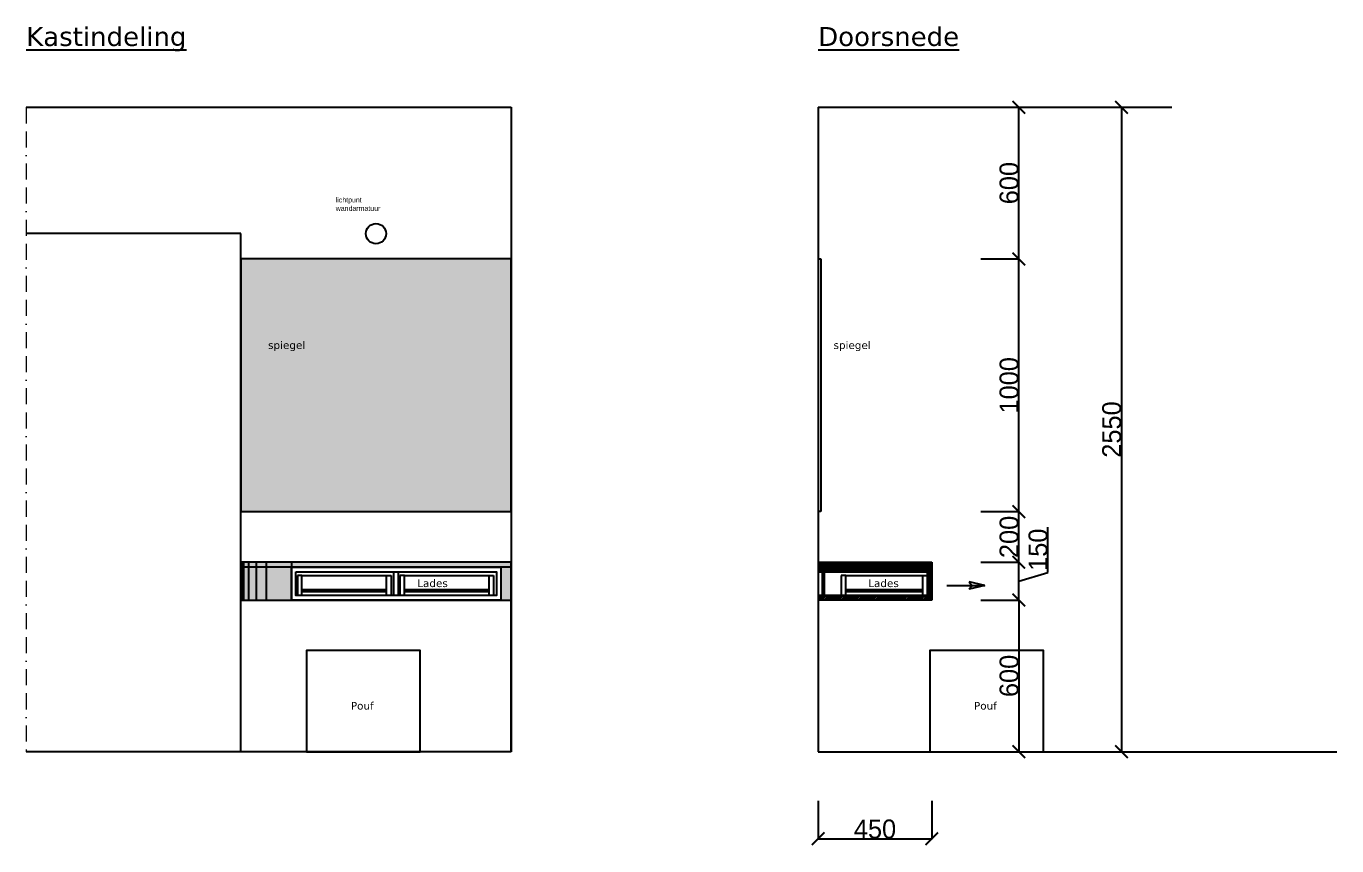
# Model space of a CAD drawing. Header units: millimetres. Extents: x -153917 to -31303, y -39726 to 31262.
# Drawn here: x -93567 to -88378, y -24823 to -21580 of the extents above; entities that cross this region are included whole.
import ezdxf

# ---------------------------------------------------------------- set-up
doc = ezdxf.new("R2010")
doc.units = ezdxf.units.MM
doc.header["$LTSCALE"] = 5
doc.linetypes.add('BORDER', pattern=[44.45, 12.7, -6.35, 12.7, -6.35, 0, -6.35])
for name, color, linetype in [('Bemating', 1, 'Continuous'), ('invulling muren', 252, 'Continuous'), ('Meubel', 8, 'Continuous'), ('muren', 7, 'Continuous'), ('spiegel', 141, 'Continuous'), ('Tekst', 7, 'Continuous'), ('Verlichting', 1, 'Continuous')]:
    doc.layers.add(name, color=color, linetype=linetype)
doc.layers.add('H-HELP', color=6, linetype='Continuous', lineweight=5, plot=False)
doc.layers.add('parket', color=7, linetype='Continuous', true_color=0xe6d6b7)
doc.styles.add('Geneva', font='')
doc.styles.get('Geneva').set_extended_font_data('Geneva')
doc.dimstyles.new('ISO-25', dxfattribs={"dimtxt": 100, "dimasz": 25, "dimexe": 1.25, "dimexo": 0.625, "dimtad": 1, "dimtxsty": 'Standard', "dimblk": 'ARCHTICK', "dimcen": 2.5, "dimse1": 1, "dimse2": 1, "dimadec": 0, "dimazin": 0, "dimtfac": 1, "dimtmove": 0, "dimatfit": 3, "dimfxl": 1, "dimarcsym": 0})

# ---------------------------------------------------------------- blocks, each defined once
blk = doc.blocks.new('_ArchTick')
at = {"color": 0, "linetype": 'ByBlock', "const_width": 0.15}
blk.add_lwpolyline([(-0.5, -0.5), (0.5, 0.5)], dxfattribs=at)
blk = doc.blocks.new('*D1078')
at = {"layer": 'Bemating', "color": 0, "lineweight": -2, "transparency": 16777216}
for p, q in [((-89380.3, -21900.8), (-89229, -21900.8)), ((-89230.3, -21900.8), (-89230.3, -24450.8)), ((-89380.3, -24450.8), (-89229, -24450.8))]:
    blk.add_line(p, q, dxfattribs=at)
at = {"layer": 'Defpoints', "color": 0, "transparency": 16777216}
for p in [(-89608.7, -21900.8), (-89608.7, -24450.8), (-89230.3, -24450.8)]:
    blk.add_point(p, dxfattribs=at)
at = {"layer": 'Bemating', "color": 0, "lineweight": -2, "transparency": 16777216, "xscale": 50, "yscale": 50, "zscale": 50}
for p, rotation in [((-89230.3, -21900.8), 90), ((-89230.3, -24450.8), 270)]:
    blk.add_blockref('_ArchTick', p, dxfattribs=dict(at, rotation=rotation))
at = {"layer": 'Bemating', "color": 0, "transparency": 16777216, "insert": (-89268.4, -23175.8), "char_height": 75, "attachment_point": 5, "rotation": 90, "style": 'Geneva'}
blk.add_mtext('2550', dxfattribs=at)
blk = doc.blocks.new('*D1080')
at = {"layer": 'Bemating', "color": 0, "lineweight": -2, "transparency": 16777216}
for p, q in [((-89786.7, -23850.8), (-89635.4, -23850.8)), ((-89636.7, -23850.8), (-89636.7, -24450.8)), ((-89786.7, -24450.8), (-89635.4, -24450.8))]:
    blk.add_line(p, q, dxfattribs=at)
at = {"layer": 'Defpoints', "color": 0, "transparency": 16777216}
for p in [(-89981.1, -23850.8), (-90431.1, -24450.8), (-89636.7, -24450.8)]:
    blk.add_point(p, dxfattribs=at)
at = {"layer": 'Bemating', "color": 0, "lineweight": -2, "transparency": 16777216, "xscale": 50, "yscale": 50, "zscale": 50}
for p, rotation in [((-89636.7, -23850.8), 90), ((-89636.7, -24450.8), 270)]:
    blk.add_blockref('_ArchTick', p, dxfattribs=dict(at, rotation=rotation))
at = {"layer": 'Bemating', "color": 0, "transparency": 16777216, "insert": (-89674.8, -24150.8), "char_height": 75, "attachment_point": 5, "rotation": 90, "style": 'Geneva'}
blk.add_mtext('600', dxfattribs=at)
blk = doc.blocks.new('*D1081')
at = {"layer": 'Bemating', "color": 0, "lineweight": -2, "transparency": 16777216}
for p, q in [((-89522, -23741.4), (-89522, -23561.6)), ((-89786.7, -23700.8), (-89635.4, -23700.8)), ((-89636.7, -23850.8), (-89636.7, -23700.8)), ((-89636.7, -23775.8), (-89522, -23741.4)), ((-89786.7, -23850.8), (-89635.4, -23850.8))]:
    blk.add_line(p, q, dxfattribs=at)
at = {"layer": 'Defpoints', "color": 0, "transparency": 16777216}
for p in [(-89981.1, -23700.8), (-89636.7, -23700.8), (-89981.1, -23850.8)]:
    blk.add_point(p, dxfattribs=at)
at = {"layer": 'Bemating', "color": 0, "lineweight": -2, "transparency": 16777216, "xscale": 50, "yscale": 50, "zscale": 50}
for p, rotation in [((-89636.7, -23700.8), 90), ((-89636.7, -23850.8), 270)]:
    blk.add_blockref('_ArchTick', p, dxfattribs=dict(at, rotation=rotation))
at = {"layer": 'Bemating', "color": 0, "transparency": 16777216, "insert": (-89560.1, -23651.5), "char_height": 75, "attachment_point": 5, "rotation": 90, "style": 'Geneva'}
blk.add_mtext('150', dxfattribs=at)
blk = doc.blocks.new('*D1082')
at = {"layer": 'Bemating', "color": 0, "lineweight": -2, "transparency": 16777216}
for p, q in [((-89786.7, -23500.8), (-89635.4, -23500.8)), ((-89636.7, -23700.8), (-89636.7, -23500.8)), ((-89786.7, -23700.8), (-89635.4, -23700.8))]:
    blk.add_line(p, q, dxfattribs=at)
at = {"layer": 'Defpoints', "color": 0, "transparency": 16777216}
for p in [(-90273.3, -23500.8), (-89636.7, -23500.8), (-89981.1, -23700.8)]:
    blk.add_point(p, dxfattribs=at)
at = {"layer": 'Bemating', "color": 0, "lineweight": -2, "transparency": 16777216, "xscale": 50, "yscale": 50, "zscale": 50}
for p, rotation in [((-89636.7, -23500.8), 90), ((-89636.7, -23700.8), 270)]:
    blk.add_blockref('_ArchTick', p, dxfattribs=dict(at, rotation=rotation))
at = {"layer": 'Bemating', "color": 0, "transparency": 16777216, "insert": (-89674.8, -23600.8), "char_height": 75, "attachment_point": 5, "rotation": 90, "style": 'Geneva'}
blk.add_mtext('200', dxfattribs=at)
blk = doc.blocks.new('*D1083')
at = {"layer": 'Bemating', "color": 0, "lineweight": -2, "transparency": 16777216}
for p, q in [((-89786.7, -22500.8), (-89635.4, -22500.8)), ((-89636.7, -23500.8), (-89636.7, -22500.8)), ((-89786.7, -23500.8), (-89635.4, -23500.8))]:
    blk.add_line(p, q, dxfattribs=at)
at = {"layer": 'Defpoints', "color": 0, "transparency": 16777216}
for p in [(-90421.1, -22500.8), (-89636.7, -22500.8), (-90273.3, -23500.8)]:
    blk.add_point(p, dxfattribs=at)
at = {"layer": 'Bemating', "color": 0, "lineweight": -2, "transparency": 16777216, "xscale": 50, "yscale": 50, "zscale": 50}
for p, rotation in [((-89636.7, -22500.8), 90), ((-89636.7, -23500.8), 270)]:
    blk.add_blockref('_ArchTick', p, dxfattribs=dict(at, rotation=rotation))
at = {"layer": 'Bemating', "color": 0, "transparency": 16777216, "insert": (-89674.8, -23000.8), "char_height": 75, "attachment_point": 5, "rotation": 90, "style": 'Geneva'}
blk.add_mtext('1000', dxfattribs=at)
blk = doc.blocks.new('*D1084')
at = {"layer": 'Bemating', "color": 0, "lineweight": -2, "transparency": 16777216}
for p, q in [((-89786.7, -21900.8), (-89635.4, -21900.8)), ((-89636.7, -22500.8), (-89636.7, -21900.8)), ((-89786.7, -22500.8), (-89635.4, -22500.8))]:
    blk.add_line(p, q, dxfattribs=at)
at = {"layer": 'Defpoints', "color": 0, "transparency": 16777216}
for p in [(-90431.1, -21900.8), (-89636.7, -21900.8), (-90421.1, -22500.8)]:
    blk.add_point(p, dxfattribs=at)
at = {"layer": 'Bemating', "color": 0, "lineweight": -2, "transparency": 16777216, "xscale": 50, "yscale": 50, "zscale": 50}
for p, rotation in [((-89636.7, -21900.8), 90), ((-89636.7, -22500.8), 270)]:
    blk.add_blockref('_ArchTick', p, dxfattribs=dict(at, rotation=rotation))
at = {"layer": 'Bemating', "color": 0, "transparency": 16777216, "insert": (-89674.8, -22200.8), "char_height": 75, "attachment_point": 5, "rotation": 90, "style": 'Geneva'}
blk.add_mtext('600', dxfattribs=at)
blk = doc.blocks.new('*D1085')
at = {"layer": 'Bemating', "color": 0, "lineweight": -2, "transparency": 16777216}
for p, q in [((-90431.1, -24645.3), (-90431.1, -24796.5)), ((-89981.1, -24645.3), (-89981.1, -24796.5)), ((-90431.1, -24795.3), (-89981.1, -24795.3))]:
    blk.add_line(p, q, dxfattribs=at)
at = {"layer": 'Defpoints', "color": 0, "transparency": 16777216}
for p in [(-90431.1, -23850.8), (-89981.1, -23850.8), (-89981.1, -24795.3)]:
    blk.add_point(p, dxfattribs=at)
at = {"layer": 'Bemating', "color": 0, "lineweight": -2, "transparency": 16777216, "xscale": 50, "yscale": 50, "zscale": 50, "rotation": 180}
blk.add_blockref('_ArchTick', (-90431.1, -24795.3), dxfattribs=at)
at = {"layer": 'Bemating', "color": 0, "lineweight": -2, "transparency": 16777216, "xscale": 50, "yscale": 50, "zscale": 50}
blk.add_blockref('_ArchTick', (-89981.1, -24795.3), dxfattribs=at)
at = {"layer": 'Bemating', "color": 0, "transparency": 16777216, "insert": (-90206.1, -24757.1), "char_height": 75, "attachment_point": 5, "style": 'Geneva'}
blk.add_mtext('450', dxfattribs=at)

msp = doc.modelspace()

# ---------------------------------------------------------------- hatches: boundary and pattern name
at = {"layer": 'invulling muren', "transparency": 33554687}
h = msp.add_hatch(dxfattribs=at)
h.set_pattern_fill('ANSI32', color=256)
h.paths.add_polyline_path([(-89981.107, -23700.805), (-90431.107, -23700.805), (-90431.107, -23720.805), (-89981.107, -23720.805)])
h.paths.add_polyline_path([(-89999.107, -23720.805), (-90431.107, -23720.805), (-90431.107, -23738.805), (-90407.107, -23738.805), (-89999.107, -23738.805)])
h.paths.add_polyline_path([(-89981.107, -23720.805), (-89999.107, -23720.805), (-89999.107, -23738.805), (-89999.107, -23850.805), (-89981.107, -23850.805)])
h.paths.add_polyline_path([(-89999.107, -23832.805), (-90431.107, -23832.805), (-90431.107, -23850.805), (-89999.107, -23850.805)])
h.paths.add_polyline_path([(-90407.107, -23738.805), (-90415.107, -23738.805), (-90415.107, -23832.805), (-90407.107, -23832.805)])
at = {"layer": 'Meubel', "transparency": 33554687}
h = msp.add_hatch(color=256, dxfattribs=at)
h.dxf.hatch_style = 1
h.set_gradient(color1=(240, 245, 245), color2=(203, 231, 235), tint=1, name='INVSPHERICAL')
h.paths.add_polyline_path([(-91647.227, -22500.805), (-92717.227, -22500.805), (-92717.227, -23500.805), (-91647.227, -23500.805)])
at = {"layer": 'parket', "transparency": 33554687}
h = msp.add_hatch(color=256, dxfattribs=at)
h.dxf.hatch_style = 1
h.paths.add_polyline_path([(-92712.227, -23720.805), (-92717.227, -23720.805), (-92717.227, -23850.805), (-92712.227, -23850.805)])
h.paths.add_polyline_path([(-92712.227, -23700.805), (-92717.227, -23700.805), (-92717.227, -23720.805), (-92712.227, -23720.805)])
h.paths.add_polyline_path([(-92517.227, -23720.805), (-92617.227, -23720.805), (-92617.227, -23850.805), (-92517.227, -23850.805)])
h.paths.add_polyline_path([(-92517.227, -23700.805), (-92617.227, -23700.805), (-92617.227, -23720.805), (-92517.227, -23720.805)])
h.paths.add_polyline_path([(-91647.227, -23700.805), (-92517.227, -23700.805), (-92517.227, -23720.805), (-91647.227, -23720.805)])
h.paths.add_polyline_path([(-92707.227, -23720.805), (-92712.227, -23720.805), (-92712.227, -23850.805), (-92707.227, -23850.805)])
h.paths.add_polyline_path([(-92687.227, -23720.805), (-92707.227, -23720.805), (-92707.227, -23850.805), (-92687.227, -23850.805)])
h.paths.add_polyline_path([(-92657.227, -23720.805), (-92687.227, -23720.805), (-92687.227, -23850.805), (-92657.227, -23850.805)])
h.paths.add_polyline_path([(-92617.227, -23720.805), (-92657.227, -23720.805), (-92657.227, -23850.805), (-92617.227, -23850.805)])
h.paths.add_polyline_path([(-92617.227, -23700.805), (-92657.227, -23700.805), (-92657.227, -23720.805), (-92617.227, -23720.805)])
h.paths.add_polyline_path([(-92657.227, -23700.805), (-92687.227, -23700.805), (-92687.227, -23720.805), (-92657.227, -23720.805)])
h.paths.add_polyline_path([(-92687.227, -23700.805), (-92707.227, -23700.805), (-92707.227, -23720.805), (-92687.227, -23720.805)])
h.paths.add_polyline_path([(-92707.227, -23700.805), (-92712.227, -23700.805), (-92712.227, -23720.805), (-92707.227, -23720.805)])
h.paths.add_polyline_path([(-91647.227, -23720.805), (-91687.227, -23720.805), (-91687.227, -23850.805), (-91647.227, -23850.805)])

# ---------------------------------------------------------------- linework, layer by layer
at = {"layer": 'H-HELP', "linetype": 'BORDER'}
msp.add_line((-93567.227, -21900.805), (-93567.227, -24450.805), dxfattribs=at)
at = {"layer": 'Meubel'}
for p, q in [((-90431.107, -22500.805), (-90421.107, -22500.805)), ((-90421.107, -22500.805), (-90421.107, -23500.805)), ((-90421.107, -23500.805), (-90431.107, -23500.805)), ((-91647.227, -23700.805), (-92717.227, -23700.805)), ((-92717.227, -23700.805), (-92717.227, -23850.805)), ((-92712.227, -23700.805), (-92712.227, -23850.805)), ((-92707.227, -23700.805), (-92707.227, -23850.805)), ((-92687.227, -23700.805), (-92687.227, -23850.805)), ((-92657.227, -23700.805), (-92657.227, -23850.805)), ((-92617.227, -23700.805), (-92617.227, -23850.805)), ((-92517.227, -23700.805), (-92517.227, -23850.805)), ((-91647.227, -24450.805), (-91647.227, -23700.805)), ((-90431.107, -23700.805), (-89981.107, -23700.805)), ((-89981.107, -23700.805), (-89981.107, -23850.805)), ((-89981.107, -23700.805), (-89981.107, -23850.805)), ((-91647.227, -23720.805), (-92717.227, -23720.805)), ((-92475.322, -23752.805), (-92493.322, -23752.805)), ((-92493.322, -23752.805), (-92493.322, -23832.805)), ((-92475.322, -23832.805), (-92475.322, -23752.805)), ((-92475.322, -23752.805), (-92122.322, -23752.805)), ((-92140.322, -23832.805), (-92140.322, -23752.805)), ((-92140.322, -23752.805), (-92122.322, -23752.805)), ((-92122.322, -23752.805), (-92122.322, -23832.805)), ((-92111.227, -23832.805), (-92111.227, -23738.805)), ((-92093.227, -23832.805), (-92093.227, -23738.805)), ((-92069.322, -23752.805), (-92087.322, -23752.805)), ((-92087.322, -23752.805), (-92087.322, -23832.805)), ((-92069.322, -23832.805), (-92069.322, -23752.805)), ((-92069.322, -23752.805), (-91716.322, -23752.805)), ((-91734.322, -23832.805), (-91734.322, -23752.805)), ((-91734.322, -23752.805), (-91716.322, -23752.805)), ((-91716.322, -23752.805), (-91716.322, -23832.805)), ((-91647.227, -23720.805), (-91687.227, -23720.805)), ((-91687.227, -23720.805), (-91687.227, -23850.805)), ((-90431.107, -23720.805), (-89981.107, -23720.805)), ((-90431.107, -23738.805), (-89999.107, -23738.805)), ((-90431.107, -23738.805), (-90407.107, -23738.805)), ((-90415.107, -23738.805), (-90415.107, -23832.805)), ((-90407.107, -23738.805), (-90407.107, -23832.805)), ((-90322.107, -23752.805), (-90340.107, -23752.805)), ((-90340.107, -23752.805), (-90340.107, -23832.805)), ((-90322.107, -23832.805), (-90322.107, -23752.805)), ((-90322.107, -23752.805), (-89999.107, -23752.805)), ((-90017.107, -23832.805), (-90017.107, -23752.805)), ((-90017.107, -23752.805), (-89999.107, -23752.805)), ((-89999.107, -23720.805), (-89999.107, -23850.805)), ((-89999.107, -23752.805), (-89999.107, -23832.805)), ((-92475.322, -23832.805), (-92475.322, -23808.805)), ((-92475.322, -23808.805), (-92140.322, -23808.805)), ((-92475.322, -23816.805), (-92140.322, -23816.805)), ((-92140.322, -23832.805), (-92140.322, -23808.805)), ((-92069.322, -23832.805), (-92069.322, -23808.805)), ((-92069.322, -23808.805), (-91734.322, -23808.805)), ((-92069.322, -23816.805), (-91734.322, -23816.805)), ((-91734.322, -23832.805), (-91734.322, -23808.805)), ((-90322.107, -23832.805), (-90322.107, -23808.805)), ((-90322.107, -23808.805), (-90017.107, -23808.805)), ((-90322.107, -23816.805), (-90017.107, -23816.805)), ((-90017.107, -23832.805), (-90017.107, -23808.805)), ((-89921.52, -23792.805), (-89771.52, -23792.805)), ((-89921.52, -23792.805), (-89771.52, -23792.805)), ((-89771.52, -23792.805), (-89833.776, -23778.323)), ((-89833.776, -23778.323), (-89822.748, -23792.805)), ((-89771.52, -23792.805), (-89833.776, -23807.287)), ((-89833.776, -23807.287), (-89822.748, -23792.805)), ((-92717.227, -23850.805), (-91647.227, -23850.805)), ((-92517.227, -23850.805), (-91687.227, -23850.805)), ((-89999.107, -23832.805), (-90431.107, -23832.805)), ((-89981.107, -23850.805), (-90431.107, -23850.805))]:
    msp.add_line(p, q, dxfattribs=at)
for points in [[(-92517.227, -23720.805), (-91687.227, -23720.805), (-91687.227, -23850.805), (-92517.227, -23850.805)], [(-92499.227, -23738.805), (-91705.227, -23738.805), (-91705.227, -23832.805), (-92499.227, -23832.805)], [(-92456.742, -24450.805), (-92006.742, -24450.805), (-92006.742, -24050.805), (-92456.742, -24050.805)], [(-89989.235, -24450.805), (-89539.235, -24450.805), (-89539.235, -24050.805), (-89989.235, -24050.805)]]:
    msp.add_lwpolyline(points, close=True, dxfattribs=at)
at = {"layer": 'muren'}
for p, q in [((-93567.227, -21900.805), (-91647.227, -21900.805)), ((-91647.227, -21900.805), (-91647.227, -24450.805)), ((-90431.107, -21900.805), (-90431.107, -24450.805)), ((-90431.107, -21900.805), (-89031.107, -21900.805)), ((-92717.227, -22400.805), (-93567.227, -22400.805)), ((-92717.227, -24450.805), (-92717.227, -22400.805)), ((-91647.227, -24450.805), (-93567.227, -24450.805)), ((-90431.107, -24450.805), (-88377.504, -24450.805))]:
    msp.add_line(p, q, dxfattribs=at)
at = {"layer": 'spiegel'}
for p, q in [((-91647.227, -22500.805), (-92717.227, -22500.805)), ((-92717.227, -22500.805), (-92717.227, -23500.805)), ((-91647.227, -23500.805), (-91647.227, -22500.805)), ((-92717.227, -23500.805), (-91647.227, -23500.805))]:
    msp.add_line(p, q, dxfattribs=at)
at = {"layer": 'Verlichting'}
msp.add_circle((-92182.227, -22400.805), 40, dxfattribs=at)

# ---------------------------------------------------------------- texts
at = {"layer": 'spiegel', "char_height": 30, "attachment_point": 1}
for insert in [(-92609.446, -22826.996), (-90370.264, -22826.996)]:
    msp.add_mtext_dynamic_manual_height_columns('{\\fVerdana|b0|i0|c0|p34;spiegel}', width=513.71165, gutter_width=12.5, heights=[0], dxfattribs=dict(at, insert=insert))
at = {"layer": 'Tekst', "char_height": 75, "width": 2800, "attachment_point": 1}
for s, insert in [('{\\fVerdana|b0|i0|c0|p34;\\LKastindeling}', (-93567.227, -21583.154)), ('{\\fVerdana|b0|i0|c0|p34;\\LDoorsnede}', (-90431.107, -21583.154))]:
    msp.add_mtext(s, dxfattribs=dict(at, insert=insert))
at = {"layer": 'Tekst', "char_height": 30, "attachment_point": 1}
for s, insert in [('{\\fVerdana|b0|i0|c0|p34;Lades}', (-92018.836, -23769.14)), ('{\\fVerdana|b0|i0|c0|p34;Lades}', (-90232.975, -23769.14)), ('{\\fVerdana|b0|i0|c0|p34;Pouf}', (-92281.76, -24253.924)), ('{\\fVerdana|b0|i0|c0|p34;Pouf}', (-89814.254, -24253.924))]:
    msp.add_mtext_dynamic_manual_height_columns(s, width=513.71165, gutter_width=12.5, heights=[0], dxfattribs=dict(at, insert=insert))
at = {"layer": 'Verlichting', "insert": (-92341.423, -22257.142), "char_height": 20, "width": 292.14835, "attachment_point": 1}
msp.add_mtext('lichtpunt\\Pwandarmatuur', dxfattribs=at)

# ---------------------------------------------------------------- dimensions: what is measured, and where the dimension line sits
at = {"layer": 'Bemating'}
for base, p1, p2, override, picture, middle in [((-89636.687, -21900.805), (-90421.107, -22500.805), (-90431.107, -21900.805), {"dimtxt": 75, "dimasz": 50, "dimtxsty": 'Geneva', "dimse1": 0, "dimse2": 0, "dimtmove": 1, "dimfxl": 150, "dimfxlon": 1}, '*D1084', (-89674.812, -22200.805)), ((-89230.297, -24450.805), (-89608.746, -21900.805), (-89608.746, -24450.805), {"dimtxt": 75, "dimasz": 50, "dimtxsty": 'Geneva', "dimse1": 0, "dimse2": 0, "dimfxl": 150, "dimfxlon": 1}, '*D1078', (-89268.422, -23175.805)), ((-89636.687, -22500.805), (-90273.268, -23500.805), (-90421.107, -22500.805), {"dimtxt": 75, "dimasz": 50, "dimtxsty": 'Geneva', "dimse1": 0, "dimse2": 0, "dimtmove": 1, "dimfxl": 150, "dimfxlon": 1}, '*D1083', (-89674.812, -23000.805)), ((-89636.687, -23500.805), (-89981.107, -23700.805), (-90273.268, -23500.805), {"dimtxt": 75, "dimasz": 50, "dimtxsty": 'Geneva', "dimse1": 0, "dimse2": 0, "dimtmove": 1, "dimfxl": 150, "dimfxlon": 1}, '*D1082', (-89674.812, -23600.805)), ((-89636.687, -23700.805), (-89981.107, -23850.805), (-89981.107, -23700.805), {"dimtxt": 75, "dimasz": 50, "dimtxsty": 'Geneva', "dimse1": 0, "dimse2": 0, "dimtmove": 1, "dimfxl": 150, "dimfxlon": 1}, '*D1081', (-89560.124, -23740.774)), ((-89636.687, -24450.805), (-89981.107, -23850.805), (-90431.107, -24450.805), {"dimtxt": 75, "dimasz": 50, "dimtxsty": 'Geneva', "dimse1": 0, "dimse2": 0, "dimfxl": 150, "dimfxlon": 1}, '*D1080', (-89674.812, -24150.805))]:
    dim = msp.add_linear_dim(base=base, p1=p1, p2=p2, angle=90, dimstyle='ISO-25', override=override, dxfattribs=at)
    dim.commit()
    dim.dimension.update_dxf_attribs({"geometry": picture, "text_midpoint": middle})
dim = msp.add_linear_dim(base=(-89981.107, -24795.257), p1=(-90431.107, -23850.805), p2=(-89981.107, -23850.805), dimstyle='ISO-25', override={"dimtxt": 75, "dimasz": 50, "dimtxsty": 'Geneva', "dimse1": 0, "dimse2": 0, "dimfxl": 150, "dimfxlon": 1}, dxfattribs=at)
dim.commit()
dim.dimension.update_dxf_attribs({"geometry": '*D1085', "text_midpoint": (-90206.107, -24757.132)})

doc.saveas('drawing.dxf')
